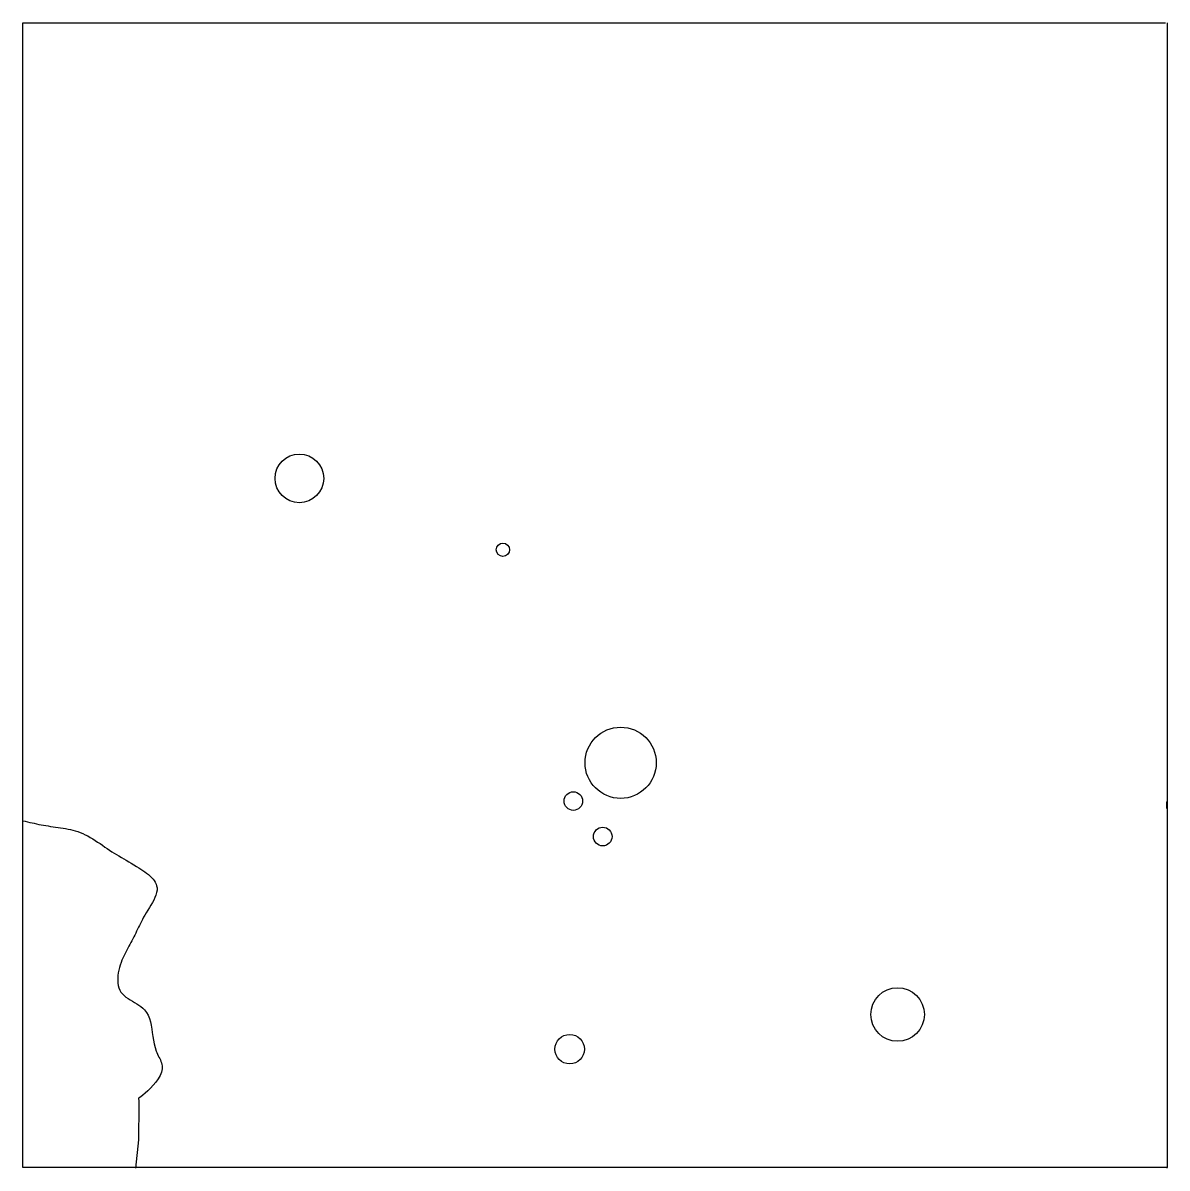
# Model space of a CAD drawing. Extents: x 3.075 to 4.059, y -0.442 to 0.543.
import ezdxf

# ---------------------------------------------------------------- set-up
doc = ezdxf.new("R2010")
doc.units = 0
for name, color, linetype in [('LAYER1', 7, 'CONTINUOUS'), ('LAYER10', 1, 'CONTINUOUS'), ('LAYER12', 5, 'CONTINUOUS')]:
    doc.layers.add(name, color=color, linetype=linetype)

msp = doc.modelspace()

# ---------------------------------------------------------------- linework, layer by layer
at = {"layer": 'LAYER1', "color": 7, "linetype": 'CONTINUOUS'}
for centre, radius in [((3.3129, 0.1512), 0.0209), ((3.4879, 0.0899), 0.0057), ((3.5891, -0.0932), 0.0306), ((3.5484, -0.1261), 0.008), ((3.5737, -0.1566), 0.008), ((3.8272, -0.3095), 0.023), ((3.5453, -0.3393), 0.0127)]:
    msp.add_circle(centre, radius, dxfattribs=at)
at = {"layer": 'LAYER10', "color": 1, "linetype": 'CONTINUOUS'}
for points in [[(4.0589, -0.1328), (4.0589, -0.1326), (4.0589, -0.1323), (4.0588, -0.1321), (4.0588, -0.1318), (4.0588, -0.1316), (4.0588, -0.1313), (4.0587, -0.1311), (4.0587, -0.1308), (4.0587, -0.1306), (4.0587, -0.1303), (4.0587, -0.1301), (4.0587, -0.1298), (4.0587, -0.1295), (4.0587, -0.1292), (4.0587, -0.1289), (4.0587, -0.1286), (4.0587, -0.1282), (4.0587, -0.1279), (4.0588, -0.1276), (4.0588, -0.1273), (4.0588, -0.127), (4.0589, -0.1267), (4.0589, -0.1264), (4.0589, -0.1261)], [(3.0752, -0.143), (3.0752, -0.143), (3.0752, -0.143), (3.0752, -0.143), (3.0752, -0.143), (3.0752, -0.143), (3.0752, -0.143), (3.0752, -0.143), (3.0752, -0.143), (3.0752, -0.143), (3.0752, -0.143), (3.0752, -0.143), (3.0752, -0.143), (3.0752, -0.143), (3.0752, -0.143), (3.0752, -0.143), (3.0752, -0.143), (3.0752, -0.143), (3.0752, -0.143), (3.0752, -0.143), (3.0752, -0.143), (3.0752, -0.143), (3.0752, -0.143), (3.0752, -0.143), (3.0752, -0.143)], [(3.0752, -0.143), (3.0752, -0.143), (3.0752, -0.143), (3.0752, -0.143), (3.0752, -0.143), (3.0752, -0.143), (3.0752, -0.143), (3.0752, -0.143), (3.0752, -0.143), (3.0752, -0.143), (3.0752, -0.143), (3.0752, -0.143), (3.0752, -0.143), (3.0752, -0.143), (3.0752, -0.143), (3.0752, -0.143), (3.0752, -0.143), (3.0752, -0.143), (3.0752, -0.143), (3.0752, -0.143), (3.0752, -0.143), (3.0752, -0.143), (3.0752, -0.143), (3.0752, -0.143), (3.0752, -0.143)], [(3.0752, -0.143), (3.0752, -0.143), (3.0752, -0.143), (3.0752, -0.143), (3.0752, -0.143), (3.0752, -0.143), (3.0752, -0.143), (3.0752, -0.143), (3.0752, -0.143), (3.0752, -0.143), (3.0752, -0.143), (3.0752, -0.143), (3.0752, -0.143), (3.0752, -0.143), (3.0752, -0.143), (3.0752, -0.143), (3.0752, -0.143), (3.0752, -0.143), (3.0752, -0.143), (3.0752, -0.143), (3.0752, -0.143), (3.0752, -0.143), (3.0752, -0.143), (3.0752, -0.143), (3.0752, -0.143)], [(3.0752, -0.143), (3.0752, -0.143), (3.0752, -0.143), (3.0752, -0.143), (3.0752, -0.143), (3.0752, -0.143), (3.0752, -0.143), (3.0752, -0.143), (3.0752, -0.143), (3.0752, -0.143), (3.0752, -0.143), (3.0752, -0.143), (3.0752, -0.143), (3.0752, -0.143), (3.0752, -0.143), (3.0752, -0.143), (3.0752, -0.143), (3.0752, -0.143), (3.0752, -0.143), (3.0752, -0.143), (3.0752, -0.143), (3.0752, -0.143), (3.0752, -0.143), (3.0752, -0.143), (3.0752, -0.143)], [(3.0752, -0.143), (3.0772, -0.1435), (3.0791, -0.1439), (3.0811, -0.1444), (3.0831, -0.1448), (3.085, -0.1452), (3.087, -0.1456), (3.089, -0.1461), (3.091, -0.1464), (3.0929, -0.1468), (3.0949, -0.1472), (3.0969, -0.1475), (3.0989, -0.1479), (3.1011, -0.1482), (3.1032, -0.1485), (3.1054, -0.1488), (3.1075, -0.1491), (3.1097, -0.1495), (3.1118, -0.1498), (3.114, -0.1502), (3.1161, -0.1506), (3.1182, -0.1511), (3.1202, -0.1517), (3.1223, -0.1523), (3.1243, -0.153), (3.1266, -0.1539), (3.1288, -0.155), (3.131, -0.1561), (3.1331, -0.1573), (3.1353, -0.1586), (3.1374, -0.16), (3.1394, -0.1613), (3.1415, -0.1627), (3.1436, -0.1641), (3.1456, -0.1656), (3.1476, -0.1669), (3.1497, -0.1683), (3.1517, -0.1696), (3.1537, -0.1709), (3.1558, -0.1721), (3.1578, -0.1733), (3.1599, -0.1746), (3.162, -0.1758), (3.1641, -0.177), (3.1662, -0.1782), (3.1684, -0.1795), (3.1705, -0.1808), (3.1728, -0.1822), (3.175, -0.1836), (3.1767, -0.1847), (3.1783, -0.1858), (3.18, -0.1869), (3.1815, -0.1881), (3.1831, -0.1893), (3.1845, -0.1905), (3.1859, -0.1918), (3.1871, -0.1932), (3.1881, -0.1945), (3.189, -0.1959), (3.1897, -0.1974), (3.1902, -0.1989), (3.1905, -0.2008), (3.1905, -0.2028), (3.1901, -0.2048), (3.1895, -0.2069), (3.1887, -0.209), (3.1877, -0.2112), (3.1865, -0.2134), (3.1853, -0.2155), (3.184, -0.2177), (3.1826, -0.2199), (3.1813, -0.2221), (3.18, -0.2242), (3.179, -0.226), (3.178, -0.2278), (3.1771, -0.2295), (3.1763, -0.2312), (3.1754, -0.2329), (3.1746, -0.2346), (3.1738, -0.2363), (3.173, -0.238), (3.1722, -0.2396), (3.1714, -0.2413), (3.1706, -0.2429), (3.1698, -0.2445), (3.1689, -0.2461), (3.1681, -0.2477), (3.1672, -0.2493), (3.1663, -0.2509), (3.1653, -0.2526), (3.1645, -0.2542), (3.1636, -0.2559), (3.1627, -0.2576), (3.1619, -0.2593), (3.1611, -0.2611), (3.1603, -0.2629), (3.1596, -0.2648), (3.1588, -0.267), (3.1582, -0.2692), (3.1576, -0.2714), (3.1572, -0.2737), (3.1569, -0.276), (3.1567, -0.2782), (3.1567, -0.2804), (3.1569, -0.2826), (3.1572, -0.2846), (3.1578, -0.2866), (3.1585, -0.2885), (3.1595, -0.2902), (3.1608, -0.2918), (3.1622, -0.2932), (3.1638, -0.2945), (3.1656, -0.2958), (3.1674, -0.2969), (3.1693, -0.2981), (3.1712, -0.2992), (3.1731, -0.3004), (3.175, -0.3015), (3.1767, -0.3027), (3.1783, -0.3041), (3.1798, -0.3055), (3.1816, -0.3077), (3.1829, -0.3102), (3.184, -0.3129), (3.1848, -0.3158), (3.1855, -0.3188), (3.186, -0.322), (3.1864, -0.3251), (3.1869, -0.3284), (3.1874, -0.3316), (3.188, -0.3348), (3.1888, -0.338), (3.1899, -0.341), (3.1904, -0.3423), (3.191, -0.3436), (3.1916, -0.3449), (3.1922, -0.3461), (3.1928, -0.3474), (3.1934, -0.3486), (3.1939, -0.3498), (3.1943, -0.3511), (3.1947, -0.3524), (3.1949, -0.3536), (3.195, -0.355), (3.1949, -0.3563), (3.1943, -0.3591), (3.1931, -0.3619), (3.1915, -0.3648), (3.1895, -0.3676), (3.1872, -0.3703), (3.1849, -0.3728), (3.1825, -0.3752), (3.1802, -0.3772), (3.1782, -0.3789), (3.1765, -0.3803), (3.1752, -0.3812), (3.1745, -0.3816), (3.1745, -0.3816), (3.1745, -0.3816), (3.1744, -0.3816), (3.1744, -0.3816), (3.1744, -0.3816), (3.1744, -0.3816), (3.1744, -0.3816), (3.1745, -0.3816), (3.1745, -0.3816), (3.1745, -0.3816), (3.1745, -0.3816), (3.1745, -0.3816), (3.1747, -0.3821), (3.1748, -0.3833), (3.1749, -0.385), (3.1749, -0.3873), (3.1749, -0.39), (3.1749, -0.3931), (3.1749, -0.3966), (3.1748, -0.4004), (3.1747, -0.4044), (3.1747, -0.4085), (3.1746, -0.4128), (3.1745, -0.4172)], [(3.1745, -0.4172), (3.172, -0.4415)]]:
    msp.add_lwpolyline(points, dxfattribs=at)
at = {"layer": 'LAYER12', "color": 5, "linetype": 'CONTINUOUS'}
for points in [[(3.0752, 0.5426), (4.0574, 0.5426)], [(3.0752, 0.5393), (3.0752, 0.5426)], [(4.0589, 0.5426), (4.0589, -0.4382)], [(3.0752, -0.4382), (3.0752, 0.5393)], [(3.0752, -0.4411), (3.0752, -0.4382)], [(3.0752, -0.4411), (3.0752, -0.4411)], [(3.1459, -0.4411), (3.0752, -0.4411)], [(3.2533, -0.4411), (3.1459, -0.4411)], [(4.0589, -0.4411), (3.2533, -0.4411)], [(4.0589, -0.4382), (4.0589, -0.4411)], [(4.0589, -0.4411), (4.0589, -0.4411)], [(4.0589, -0.4411), (4.0589, -0.4411)], [(4.0589, -0.4411), (4.0589, -0.4411)], [(4.0589, -0.4415), (4.0589, -0.4411)]]:
    msp.add_lwpolyline(points, dxfattribs=at)

doc.saveas('drawing.dxf')
